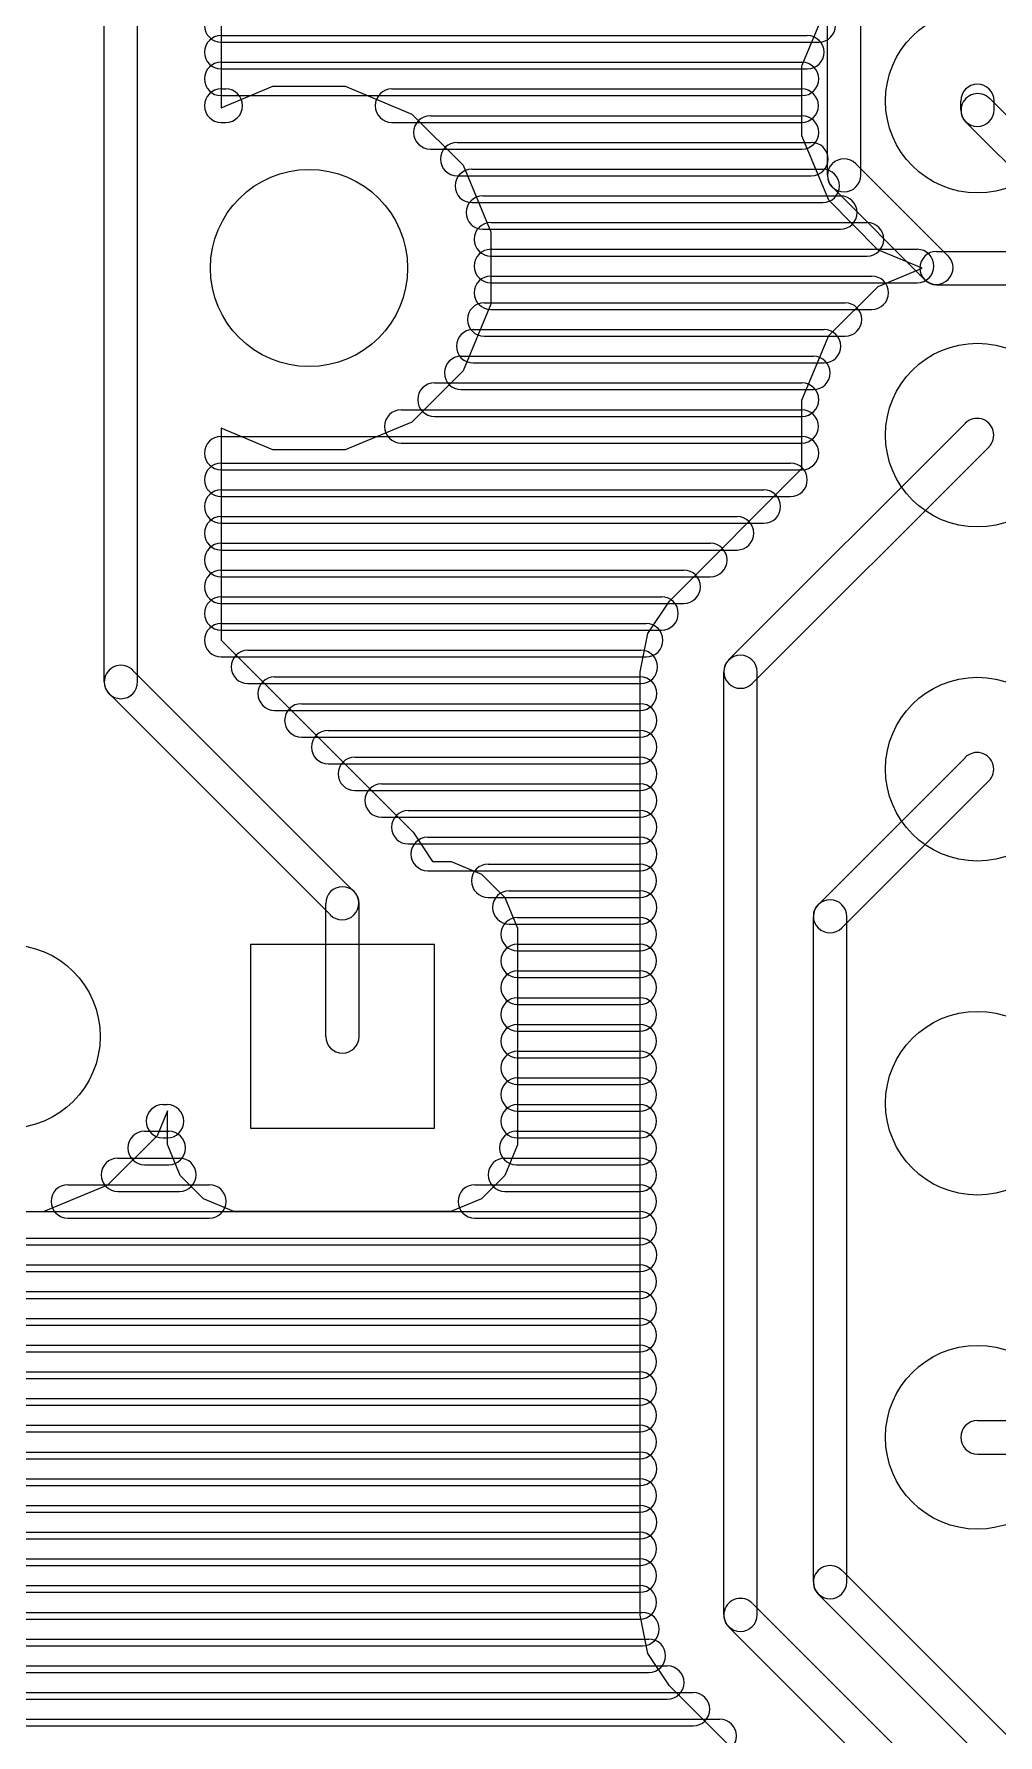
# Model space of a CAD drawing. Extents: x 4625 to 28175, y 45595 to 78045.
# Drawn here: x 13477 to 16362, y 62179 to 67270 of the extents above; entities that cross this region are included whole.
import ezdxf

# ---------------------------------------------------------------- set-up
doc = ezdxf.new("R2010")
doc.units = 0
doc.layers.add('BLACK', color=1, linetype='CONTINUOUS')

msp = doc.modelspace()

# ---------------------------------------------------------------- linework, layer by layer
at = {"layer": 'BLACK'}
for p, q in [((13687, 65331), (13687, 70253)), ((13787, 65331), (13787, 70253)), ((14037, 70129), (14037, 67050)), ((15851, 66848), (15851, 67570)), ((15951, 66848), (15951, 67570)), ((15775, 67175), (15855, 67368)), ((14037, 67266), (15791, 67266)), ((14037, 67266), (15791, 67266)), ((14037, 67266), (15791, 67266)), ((14037, 67246), (15825, 67246)), ((14037, 67246), (15825, 67246)), ((14037, 67246), (15825, 67246)), ((14037, 67186), (15775, 67186)), ((14037, 67186), (15775, 67186)), ((14037, 67186), (15775, 67186)), ((14037, 67166), (15791, 67166)), ((14037, 67166), (15791, 67166)), ((14037, 67166), (15791, 67166)), ((15775, 66966), (15775, 67175)), ((14037, 67050), (14192, 67114)), ((14037, 67106), (14051, 67106)), ((14037, 67106), (14051, 67106)), ((14037, 67106), (14051, 67106)), ((14192, 67114), (14408, 67114)), ((14408, 67114), (14608, 67031)), ((14548, 67106), (15774, 67106)), ((14548, 67106), (15774, 67106)), ((14548, 67106), (15774, 67106)), ((14037, 67086), (15775, 67086)), ((14037, 67086), (15775, 67086)), ((14037, 67086), (15775, 67086)), ((16250, 67044), (16250, 67070)), ((17435, 65979), (16336, 67078)), ((16350, 67044), (16350, 67070)), ((14037, 67006), (14051, 67006)), ((14037, 67006), (14051, 67006)), ((14037, 67006), (14051, 67006)), ((14548, 67006), (15774, 67006)), ((14548, 67006), (15774, 67006)), ((14548, 67006), (15774, 67006)), ((14608, 67031), (14761, 66878)), ((14663, 67026), (15775, 67026)), ((14663, 67026), (15775, 67026)), ((14663, 67026), (15775, 67026)), ((17364, 65908), (16265, 67007)), ((15855, 66773), (15775, 66966)), ((14663, 66926), (15775, 66926)), ((14663, 66926), (15775, 66926)), ((14663, 66926), (15775, 66926)), ((14743, 66946), (15803, 66946)), ((14743, 66946), (15803, 66946)), ((14743, 66946), (15803, 66946)), ((14761, 66878), (14844, 66678)), ((14787, 66866), (15837, 66866)), ((14787, 66866), (15837, 66866)), ((14787, 66866), (15837, 66866)), ((15936, 66882), (16212, 66606)), ((14743, 66846), (15803, 66846)), ((14743, 66846), (15803, 66846)), ((14743, 66846), (15803, 66846)), ((15866, 66812), (16142, 66536)), ((14787, 66766), (15837, 66766)), ((14787, 66766), (15837, 66766)), ((14787, 66766), (15837, 66766)), ((14820, 66786), (15890, 66786)), ((14820, 66786), (15890, 66786)), ((14820, 66786), (15890, 66786)), ((16002, 66625), (15855, 66773)), ((14844, 66706), (15970, 66706)), ((14844, 66706), (15970, 66706)), ((14844, 66706), (15970, 66706)), ((14820, 66686), (15890, 66686)), ((14820, 66686), (15890, 66686)), ((14820, 66686), (15890, 66686)), ((14844, 66678), (14844, 66462)), ((14844, 66626), (16120, 66626)), ((14844, 66626), (16120, 66626)), ((14844, 66626), (16120, 66626)), ((14844, 66606), (15970, 66606)), ((14844, 66606), (15970, 66606)), ((14844, 66606), (15970, 66606)), ((16135, 66570), (16002, 66625)), ((16178, 66620), (16526, 66620)), ((14844, 66546), (15984, 66546)), ((14844, 66546), (15984, 66546)), ((14844, 66546), (15984, 66546)), ((16003, 66515), (16135, 66570)), ((14844, 66526), (16120, 66526)), ((14844, 66526), (16120, 66526)), ((14844, 66526), (16120, 66526)), ((15855, 66368), (16003, 66515)), ((16178, 66520), (16526, 66520)), ((14844, 66462), (14761, 66262)), ((14824, 66466), (15904, 66466)), ((14824, 66466), (15904, 66466)), ((14824, 66466), (15904, 66466)), ((14844, 66446), (15984, 66446)), ((14844, 66446), (15984, 66446)), ((14844, 66446), (15984, 66446)), ((14791, 66386), (15841, 66386)), ((14791, 66386), (15841, 66386)), ((14791, 66386), (15841, 66386)), ((14824, 66366), (15904, 66366)), ((14824, 66366), (15904, 66366)), ((14824, 66366), (15904, 66366)), ((15775, 66175), (15855, 66368)), ((14755, 66306), (15809, 66306)), ((14755, 66306), (15809, 66306)), ((14755, 66306), (15809, 66306)), ((14761, 66262), (14608, 66109)), ((14791, 66286), (15841, 66286)), ((14791, 66286), (15841, 66286)), ((14791, 66286), (15841, 66286)), ((14675, 66226), (15775, 66226)), ((14675, 66226), (15775, 66226)), ((14675, 66226), (15775, 66226)), ((14755, 66206), (15809, 66206)), ((14755, 66206), (15809, 66206)), ((14755, 66206), (15809, 66206)), ((14576, 66146), (15774, 66146)), ((14576, 66146), (15774, 66146)), ((14576, 66146), (15774, 66146)), ((15775, 65970), (15775, 66175)), ((14192, 66026), (14037, 66091)), ((14037, 66091), (14037, 65456)), ((14608, 66109), (14408, 66026)), ((14675, 66126), (15775, 66126)), ((14675, 66126), (15775, 66126)), ((14675, 66126), (15775, 66126)), ((15555, 65397), (16264, 66106)), ((14037, 66066), (15775, 66066)), ((14037, 66066), (15775, 66066)), ((14037, 66066), (15775, 66066)), ((14576, 66046), (15774, 66046)), ((14576, 66046), (15774, 66046)), ((14576, 66046), (15774, 66046)), ((14037, 65986), (15741, 65986)), ((14037, 65986), (15741, 65986)), ((14037, 65986), (15741, 65986)), ((14408, 66026), (14192, 66026)), ((15626, 65326), (16335, 66035)), ((14037, 65966), (15775, 65966)), ((14037, 65966), (15775, 65966)), ((14037, 65966), (15775, 65966)), ((15379, 65573), (15775, 65970)), ((14037, 65906), (15661, 65906)), ((14037, 65906), (15661, 65906)), ((14037, 65906), (15661, 65906)), ((14037, 65886), (15741, 65886)), ((14037, 65886), (15741, 65886)), ((14037, 65886), (15741, 65886)), ((14037, 65826), (15581, 65826)), ((14037, 65826), (15581, 65826)), ((14037, 65826), (15581, 65826)), ((14037, 65806), (15661, 65806)), ((14037, 65806), (15661, 65806)), ((14037, 65806), (15661, 65806)), ((14037, 65746), (15501, 65746)), ((14037, 65746), (15501, 65746)), ((14037, 65746), (15501, 65746)), ((14037, 65726), (15581, 65726)), ((14037, 65726), (15581, 65726)), ((14037, 65726), (15581, 65726)), ((14037, 65666), (15421, 65666)), ((14037, 65666), (15421, 65666)), ((14037, 65666), (15421, 65666)), ((14037, 65646), (15501, 65646)), ((14037, 65646), (15501, 65646)), ((14037, 65646), (15501, 65646)), ((14037, 65586), (15355, 65586)), ((14037, 65586), (15355, 65586)), ((14037, 65586), (15355, 65586)), ((14037, 65566), (15421, 65566)), ((14037, 65566), (15421, 65566)), ((14037, 65566), (15421, 65566)), ((15314, 65476), (15379, 65573)), ((14037, 65506), (15309, 65506)), ((14037, 65506), (15309, 65506)), ((14037, 65506), (15309, 65506)), ((14037, 65486), (15355, 65486)), ((14037, 65486), (15355, 65486)), ((14037, 65486), (15355, 65486)), ((14037, 65456), (14612, 64881)), ((14117, 65426), (15293, 65426)), ((14117, 65426), (15293, 65426)), ((14117, 65426), (15293, 65426)), ((15291, 65361), (15314, 65476)), ((14037, 65406), (15309, 65406)), ((14037, 65406), (15309, 65406)), ((14037, 65406), (15309, 65406)), ((14434, 64704), (13772, 65366)), ((14117, 65326), (15293, 65326)), ((14117, 65326), (15293, 65326)), ((14117, 65326), (15293, 65326)), ((14197, 65346), (15291, 65346)), ((14197, 65346), (15291, 65346)), ((14197, 65346), (15291, 65346)), ((15291, 62538), (15291, 65361)), ((15541, 62539), (15541, 65361)), ((15641, 62539), (15641, 65361)), ((14364, 64634), (13702, 65296)), ((14197, 65246), (15291, 65246)), ((14197, 65246), (15291, 65246)), ((14197, 65246), (15291, 65246)), ((14277, 65266), (15291, 65266)), ((14277, 65266), (15291, 65266)), ((14277, 65266), (15291, 65266)), ((14357, 65186), (15291, 65186)), ((14357, 65186), (15291, 65186)), ((14357, 65186), (15291, 65186)), ((14277, 65166), (15291, 65166)), ((14277, 65166), (15291, 65166)), ((14277, 65166), (15291, 65166)), ((14357, 65086), (15291, 65086)), ((14357, 65086), (15291, 65086)), ((14357, 65086), (15291, 65086)), ((14437, 65106), (15291, 65106)), ((14437, 65106), (15291, 65106)), ((14437, 65106), (15291, 65106)), ((15824, 64665), (16264, 65105)), ((14517, 65026), (15291, 65026)), ((14517, 65026), (15291, 65026)), ((14517, 65026), (15291, 65026)), ((15894, 64595), (16334, 65035)), ((14437, 65006), (15291, 65006)), ((14437, 65006), (15291, 65006)), ((14437, 65006), (15291, 65006)), ((14517, 64926), (15291, 64926)), ((14517, 64926), (15291, 64926)), ((14517, 64926), (15291, 64926)), ((14597, 64946), (15291, 64946)), ((14597, 64946), (15291, 64946)), ((14597, 64946), (15291, 64946)), ((14612, 64881), (14669, 64794)), ((14655, 64866), (15291, 64866)), ((14655, 64866), (15291, 64866)), ((14655, 64866), (15291, 64866)), ((14597, 64846), (15291, 64846)), ((14597, 64846), (15291, 64846)), ((14597, 64846), (15291, 64846)), ((14655, 64766), (15291, 64766)), ((14655, 64766), (15291, 64766)), ((14655, 64766), (15291, 64766)), ((14669, 64794), (14725, 64794)), ((14725, 64794), (14816, 64756)), ((14836, 64786), (15290, 64786)), ((14836, 64786), (15290, 64786)), ((14836, 64786), (15290, 64786)), ((14816, 64756), (14886, 64686)), ((14350, 64270), (14350, 64668)), ((14450, 64270), (14450, 64668)), ((14836, 64686), (15290, 64686)), ((14836, 64686), (15290, 64686)), ((14836, 64686), (15290, 64686)), ((14886, 64686), (14924, 64594)), ((14899, 64706), (15291, 64706)), ((14899, 64706), (15291, 64706)), ((14899, 64706), (15291, 64706)), ((14924, 64626), (15290, 64626)), ((14924, 64626), (15290, 64626)), ((14924, 64626), (15290, 64626)), ((15809, 62637), (15809, 64629)), ((15909, 62637), (15909, 64629)), ((14899, 64606), (15291, 64606)), ((14899, 64606), (15291, 64606)), ((14899, 64606), (15291, 64606)), ((14924, 64594), (14924, 63945)), ((14675, 64545), (14125, 64545)), ((14125, 64545), (14125, 63995)), ((14675, 63995), (14675, 64545)), ((14924, 64546), (15290, 64546)), ((14924, 64546), (15290, 64546)), ((14924, 64546), (15290, 64546)), ((14924, 64526), (15290, 64526)), ((14924, 64526), (15290, 64526)), ((14924, 64526), (15290, 64526)), ((14924, 64466), (15290, 64466)), ((14924, 64466), (15290, 64466)), ((14924, 64466), (15290, 64466)), ((14924, 64446), (15290, 64446)), ((14924, 64446), (15290, 64446)), ((14924, 64446), (15290, 64446)), ((14924, 64386), (15290, 64386)), ((14924, 64386), (15290, 64386)), ((14924, 64386), (15290, 64386)), ((14924, 64366), (15290, 64366)), ((14924, 64366), (15290, 64366)), ((14924, 64366), (15290, 64366)), ((14924, 64306), (15290, 64306)), ((14924, 64306), (15290, 64306)), ((14924, 64306), (15290, 64306)), ((14924, 64286), (15290, 64286)), ((14924, 64286), (15290, 64286)), ((14924, 64286), (15290, 64286)), ((14924, 64226), (15290, 64226)), ((14924, 64226), (15290, 64226)), ((14924, 64226), (15290, 64226)), ((14924, 64206), (15290, 64206)), ((14924, 64206), (15290, 64206)), ((14924, 64206), (15290, 64206)), ((14924, 64146), (15290, 64146)), ((14924, 64146), (15290, 64146)), ((14924, 64146), (15290, 64146)), ((14924, 64126), (15290, 64126)), ((14924, 64126), (15290, 64126)), ((14924, 64126), (15290, 64126)), ((13863, 64066), (13875, 64066)), ((13863, 64066), (13875, 64066)), ((13863, 64066), (13875, 64066)), ((14924, 64066), (15290, 64066)), ((14924, 64066), (15290, 64066)), ((14924, 64066), (15290, 64066)), ((13876, 64047), (13845, 63972)), ((13876, 63946), (13876, 64047)), ((14924, 64046), (15290, 64046)), ((14924, 64046), (15290, 64046)), ((14924, 64046), (15290, 64046)), ((13845, 63972), (13697, 63825)), ((13808, 63986), (13880, 63986)), ((13808, 63986), (13880, 63986)), ((13808, 63986), (13880, 63986)), ((13863, 63966), (13875, 63966)), ((13863, 63966), (13875, 63966)), ((13863, 63966), (13875, 63966)), ((14125, 63995), (14675, 63995)), ((14920, 63986), (15290, 63986)), ((14920, 63986), (15290, 63986)), ((14920, 63986), (15290, 63986)), ((14924, 63966), (15290, 63966)), ((14924, 63966), (15290, 63966)), ((14924, 63966), (15290, 63966)), ((13728, 63906), (13912, 63906)), ((13728, 63906), (13912, 63906)), ((13728, 63906), (13912, 63906)), ((13914, 63854), (13876, 63946)), ((14924, 63945), (14886, 63854)), ((14886, 63906), (15290, 63906)), ((14886, 63906), (15290, 63906)), ((14886, 63906), (15290, 63906)), ((13808, 63886), (13880, 63886)), ((13808, 63886), (13880, 63886)), ((13808, 63886), (13880, 63886)), ((13984, 63784), (13914, 63854)), ((14886, 63854), (14816, 63784)), ((14920, 63886), (15290, 63886)), ((14920, 63886), (15290, 63886)), ((14920, 63886), (15290, 63886)), ((13697, 63825), (13504, 63745)), ((13578, 63826), (14002, 63826)), ((13578, 63826), (14002, 63826)), ((13578, 63826), (14002, 63826)), ((13728, 63806), (13912, 63806)), ((13728, 63806), (13912, 63806)), ((13728, 63806), (13912, 63806)), ((14796, 63826), (15290, 63826)), ((14796, 63826), (15290, 63826)), ((14796, 63826), (15290, 63826)), ((14886, 63806), (15290, 63806)), ((14886, 63806), (15290, 63806)), ((14886, 63806), (15290, 63806)), ((8802, 63746), (15290, 63746)), ((8802, 63746), (15290, 63746)), ((8802, 63746), (15290, 63746)), ((14075, 63746), (13984, 63784)), ((14724, 63746), (14075, 63746)), ((14816, 63784), (14724, 63746)), ((13504, 63745), (13295, 63745)), ((13578, 63726), (14002, 63726)), ((13578, 63726), (14002, 63726)), ((13578, 63726), (14002, 63726)), ((14796, 63726), (15290, 63726)), ((14796, 63726), (15290, 63726)), ((14796, 63726), (15290, 63726)), ((8802, 63646), (15290, 63646)), ((8802, 63646), (15290, 63646)), ((8802, 63646), (15290, 63646)), ((8835, 63666), (15291, 63666)), ((8835, 63666), (15291, 63666)), ((8835, 63666), (15291, 63666)), ((8835, 63566), (15291, 63566)), ((8835, 63566), (15291, 63566)), ((8835, 63566), (15291, 63566)), ((8850, 63586), (15290, 63586)), ((8850, 63586), (15290, 63586)), ((8850, 63586), (15290, 63586)), ((8850, 63506), (15290, 63506)), ((8850, 63506), (15290, 63506)), ((8850, 63506), (15290, 63506)), ((8850, 63486), (15290, 63486)), ((8850, 63486), (15290, 63486)), ((8850, 63486), (15290, 63486)), ((8850, 63426), (15290, 63426)), ((8850, 63426), (15290, 63426)), ((8850, 63426), (15290, 63426)), ((8850, 63406), (15290, 63406)), ((8850, 63406), (15290, 63406)), ((8850, 63406), (15290, 63406)), ((8850, 63346), (15290, 63346)), ((8850, 63346), (15290, 63346)), ((8850, 63346), (15290, 63346)), ((8850, 63326), (15290, 63326)), ((8850, 63326), (15290, 63326)), ((8850, 63326), (15290, 63326)), ((8850, 63266), (15290, 63266)), ((8850, 63266), (15290, 63266)), ((8850, 63266), (15290, 63266)), ((8850, 63246), (15290, 63246)), ((8850, 63246), (15290, 63246)), ((8850, 63246), (15290, 63246)), ((8840, 63186), (15290, 63186)), ((8840, 63186), (15290, 63186)), ((8840, 63186), (15290, 63186)), ((8850, 63166), (15290, 63166)), ((8850, 63166), (15290, 63166)), ((8850, 63166), (15290, 63166)), ((8806, 63106), (15290, 63106)), ((8806, 63106), (15290, 63106)), ((8806, 63106), (15290, 63106)), ((8840, 63086), (15290, 63086)), ((8840, 63086), (15290, 63086)), ((8840, 63086), (15290, 63086)), ((16300, 63120), (17300, 63120)), ((8773, 63026), (15291, 63026)), ((8773, 63026), (15291, 63026)), ((8773, 63026), (15291, 63026)), ((8806, 63006), (15290, 63006)), ((8806, 63006), (15290, 63006)), ((8806, 63006), (15290, 63006)), ((16300, 63020), (17300, 63020)), ((8740, 62946), (15290, 62946)), ((8740, 62946), (15290, 62946)), ((8740, 62946), (15290, 62946)), ((8773, 62926), (15291, 62926)), ((8773, 62926), (15291, 62926)), ((8773, 62926), (15291, 62926)), ((8707, 62866), (15291, 62866)), ((8707, 62866), (15291, 62866)), ((8707, 62866), (15291, 62866)), ((8740, 62846), (15290, 62846)), ((8740, 62846), (15290, 62846)), ((8740, 62846), (15290, 62846)), ((8650, 62786), (15290, 62786)), ((8650, 62786), (15290, 62786)), ((8650, 62786), (15290, 62786)), ((8707, 62766), (15291, 62766)), ((8707, 62766), (15291, 62766)), ((8707, 62766), (15291, 62766)), ((8570, 62706), (15290, 62706)), ((8570, 62706), (15290, 62706)), ((8570, 62706), (15290, 62706)), ((8650, 62686), (15290, 62686)), ((8650, 62686), (15290, 62686)), ((8650, 62686), (15290, 62686)), ((8490, 62626), (15290, 62626)), ((8490, 62626), (15290, 62626)), ((8490, 62626), (15290, 62626)), ((16554, 62012), (15895, 62671)), ((8570, 62606), (15290, 62606)), ((8570, 62606), (15290, 62606)), ((8570, 62606), (15290, 62606)), ((16483, 61941), (15824, 62600)), ((8410, 62546), (15298, 62546)), ((8410, 62546), (15298, 62546)), ((8410, 62546), (15298, 62546)), ((8490, 62526), (15290, 62526)), ((8490, 62526), (15290, 62526)), ((8490, 62526), (15290, 62526)), ((15314, 62423), (15291, 62538)), ((16294, 61906), (15627, 62573)), ((16223, 61835), (15556, 62502)), ((8239, 62466), (15317, 62466)), ((8239, 62466), (15317, 62466)), ((8239, 62466), (15317, 62466)), ((8410, 62446), (15298, 62446)), ((8410, 62446), (15298, 62446)), ((8410, 62446), (15298, 62446)), ((15379, 62326), (15314, 62423)), ((8046, 62386), (15372, 62386)), ((8046, 62386), (15372, 62386)), ((8046, 62386), (15372, 62386)), ((8239, 62366), (15317, 62366)), ((8239, 62366), (15317, 62366)), ((8239, 62366), (15317, 62366)), ((15959, 61746), (15379, 62326)), ((6451, 62306), (15449, 62306)), ((6451, 62306), (15449, 62306)), ((6451, 62306), (15449, 62306)), ((8046, 62286), (15372, 62286)), ((8046, 62286), (15372, 62286)), ((8046, 62286), (15372, 62286)), ((6397, 62226), (15529, 62226)), ((6397, 62226), (15529, 62226)), ((6397, 62226), (15529, 62226)), ((6451, 62206), (15449, 62206)), ((6451, 62206), (15449, 62206)), ((6451, 62206), (15449, 62206))]:
    msp.add_line(p, q, dxfattribs=at)
for centre, radius in [((16300, 67070), 275), ((14300, 66570), 295), ((16300, 66070), 275), ((16300, 65070), 275), ((13400, 64270), 275), ((16300, 64070), 275), ((16300, 63070), 275)]:
    msp.add_circle(centre, radius, dxfattribs=at)
for centre, start, end in [((14037, 67296), 90, 270), ((14037, 67296), 90, 270), ((14037, 67296), 90, 270), ((15825, 67296), 270, 450), ((15825, 67296), 270, 450), ((15825, 67296), 270, 450), ((14037, 67216), 90, 270), ((14037, 67216), 90, 270), ((14037, 67216), 90, 270), ((15791, 67216), 270, 450), ((15791, 67216), 270, 450), ((15791, 67216), 270, 450), ((14037, 67136), 90, 270), ((14037, 67136), 90, 270), ((14037, 67136), 90, 270), ((15775, 67136), 270, 450), ((15775, 67136), 270, 450), ((15775, 67136), 270, 450), ((14037, 67056), 90, 270), ((14037, 67056), 90, 270), ((14037, 67056), 90, 270), ((14051, 67056), 270, 450), ((14051, 67056), 270, 450), ((14051, 67056), 270, 450), ((14548, 67056), 90, 270), ((14548, 67056), 90, 270), ((14548, 67056), 90, 270), ((15774, 67056), 270, 450), ((15774, 67056), 270, 450), ((15774, 67056), 270, 450), ((16300, 67070), 360, 540), ((16301, 67042), 405, 585), ((14663, 66976), 90, 270), ((14663, 66976), 90, 270), ((14663, 66976), 90, 270), ((15775, 66976), 270, 450), ((15775, 66976), 270, 450), ((15775, 66976), 270, 450), ((16300, 67044), 180, 360), ((14743, 66896), 90, 270), ((14743, 66896), 90, 270), ((14743, 66896), 90, 270), ((15803, 66896), 270, 450), ((15803, 66896), 270, 450), ((15803, 66896), 270, 450), ((14787, 66816), 90, 270), ((14787, 66816), 90, 270), ((14787, 66816), 90, 270), ((15837, 66816), 270, 450), ((15837, 66816), 270, 450), ((15837, 66816), 270, 450), ((15901, 66847), 45, 225), ((15901, 66848), 180, 360), ((14820, 66736), 90, 270), ((14820, 66736), 90, 270), ((14820, 66736), 90, 270), ((15890, 66736), 270, 450), ((15890, 66736), 270, 450), ((15890, 66736), 270, 450), ((14844, 66656), 90, 270), ((14844, 66656), 90, 270), ((14844, 66656), 90, 270), ((15970, 66656), 270, 450), ((15970, 66656), 270, 450), ((15970, 66656), 270, 450), ((14844, 66576), 90, 270), ((14844, 66576), 90, 270), ((14844, 66576), 90, 270), ((16120, 66576), 270, 450), ((16120, 66576), 270, 450), ((16120, 66576), 270, 450), ((16178, 66570), 90, 270), ((16177, 66571), 225, 405), ((14844, 66496), 90, 270), ((14844, 66496), 90, 270), ((14844, 66496), 90, 270), ((15984, 66496), 270, 450), ((15984, 66496), 270, 450), ((15984, 66496), 270, 450), ((14824, 66416), 90, 270), ((14824, 66416), 90, 270), ((14824, 66416), 90, 270), ((15904, 66416), 270, 450), ((15904, 66416), 270, 450), ((15904, 66416), 270, 450), ((14791, 66336), 90, 270), ((14791, 66336), 90, 270), ((14791, 66336), 90, 270), ((15841, 66336), 270, 450), ((15841, 66336), 270, 450), ((15841, 66336), 270, 450), ((14755, 66256), 90, 270), ((14755, 66256), 90, 270), ((14755, 66256), 90, 270), ((15809, 66256), 270, 450), ((15809, 66256), 270, 450), ((15809, 66256), 270, 450), ((14675, 66176), 90, 270), ((14675, 66176), 90, 270), ((14675, 66176), 90, 270), ((15775, 66176), 270, 450), ((15775, 66176), 270, 450), ((15775, 66176), 270, 450), ((14576, 66096), 90, 270), ((14576, 66096), 90, 270), ((14576, 66096), 90, 270), ((15774, 66096), 270, 450), ((15774, 66096), 270, 450), ((15774, 66096), 270, 450), ((16299, 66070), 315, 495), ((14037, 66016), 90, 270), ((14037, 66016), 90, 270), ((14037, 66016), 90, 270), ((15775, 66016), 270, 450), ((15775, 66016), 270, 450), ((15775, 66016), 270, 450), ((14037, 65936), 90, 270), ((14037, 65936), 90, 270), ((14037, 65936), 90, 270), ((15741, 65936), 270, 450), ((15741, 65936), 270, 450), ((15741, 65936), 270, 450), ((14037, 65856), 90, 270), ((14037, 65856), 90, 270), ((14037, 65856), 90, 270), ((15661, 65856), 270, 450), ((15661, 65856), 270, 450), ((15661, 65856), 270, 450), ((14037, 65776), 90, 270), ((14037, 65776), 90, 270), ((14037, 65776), 90, 270), ((15581, 65776), 270, 450), ((15581, 65776), 270, 450), ((15581, 65776), 270, 450), ((14037, 65696), 90, 270), ((14037, 65696), 90, 270), ((14037, 65696), 90, 270), ((15501, 65696), 270, 450), ((15501, 65696), 270, 450), ((15501, 65696), 270, 450), ((14037, 65616), 90, 270), ((14037, 65616), 90, 270), ((14037, 65616), 90, 270), ((15421, 65616), 270, 450), ((15421, 65616), 270, 450), ((15421, 65616), 270, 450), ((14037, 65536), 90, 270), ((14037, 65536), 90, 270), ((14037, 65536), 90, 270), ((15355, 65536), 270, 450), ((15355, 65536), 270, 450), ((15355, 65536), 270, 450), ((14037, 65456), 90, 270), ((14037, 65456), 90, 270), ((14037, 65456), 90, 270), ((15309, 65456), 270, 450), ((15309, 65456), 270, 450), ((15309, 65456), 270, 450), ((14117, 65376), 90, 270), ((14117, 65376), 90, 270), ((14117, 65376), 90, 270), ((15293, 65376), 270, 450), ((15293, 65376), 270, 450), ((15293, 65376), 270, 450), ((13737, 65331), 405, 585), ((15591, 65361), 360, 540), ((15591, 65362), 135, 315), ((13737, 65331), 180, 360), ((14197, 65296), 90, 270), ((14197, 65296), 90, 270), ((14197, 65296), 90, 270), ((15291, 65296), 270, 450), ((15291, 65296), 270, 450), ((15291, 65296), 270, 450), ((14277, 65216), 90, 270), ((14277, 65216), 90, 270), ((14277, 65216), 90, 270), ((15291, 65216), 270, 450), ((15291, 65216), 270, 450), ((15291, 65216), 270, 450), ((14357, 65136), 90, 270), ((14357, 65136), 90, 270), ((14357, 65136), 90, 270), ((15291, 65136), 270, 450), ((15291, 65136), 270, 450), ((15291, 65136), 270, 450), ((14437, 65056), 90, 270), ((14437, 65056), 90, 270), ((14437, 65056), 90, 270), ((15291, 65056), 270, 450), ((15291, 65056), 270, 450), ((15291, 65056), 270, 450), ((16299, 65070), 315, 495), ((14517, 64976), 90, 270), ((14517, 64976), 90, 270), ((14517, 64976), 90, 270), ((15291, 64976), 270, 450), ((15291, 64976), 270, 450), ((15291, 64976), 270, 450), ((14597, 64896), 90, 270), ((14597, 64896), 90, 270), ((14597, 64896), 90, 270), ((15291, 64896), 270, 450), ((15291, 64896), 270, 450), ((15291, 64896), 270, 450), ((14655, 64816), 90, 270), ((14655, 64816), 90, 270), ((14655, 64816), 90, 270), ((15291, 64816), 270, 450), ((15291, 64816), 270, 450), ((15291, 64816), 270, 450), ((14836, 64736), 90, 270), ((14836, 64736), 90, 270), ((14836, 64736), 90, 270), ((15290, 64736), 270, 450), ((15290, 64736), 270, 450), ((15290, 64736), 270, 450), ((14400, 64668), 360, 540), ((14399, 64669), 225, 405), ((14899, 64656), 90, 270), ((14899, 64656), 90, 270), ((14899, 64656), 90, 270), ((15291, 64656), 270, 450), ((15291, 64656), 270, 450), ((15291, 64656), 270, 450), ((15859, 64629), 360, 540), ((15859, 64630), 135, 315), ((14924, 64576), 90, 270), ((14924, 64576), 90, 270), ((14924, 64576), 90, 270), ((15290, 64576), 270, 450), ((15290, 64576), 270, 450), ((15290, 64576), 270, 450), ((14924, 64496), 90, 270), ((14924, 64496), 90, 270), ((14924, 64496), 90, 270), ((15290, 64496), 270, 450), ((15290, 64496), 270, 450), ((15290, 64496), 270, 450), ((14924, 64416), 90, 270), ((14924, 64416), 90, 270), ((14924, 64416), 90, 270), ((15290, 64416), 270, 450), ((15290, 64416), 270, 450), ((15290, 64416), 270, 450), ((14924, 64336), 90, 270), ((14924, 64336), 90, 270), ((14924, 64336), 90, 270), ((15290, 64336), 270, 450), ((15290, 64336), 270, 450), ((15290, 64336), 270, 450), ((14924, 64256), 90, 270), ((14924, 64256), 90, 270), ((14924, 64256), 90, 270), ((15290, 64256), 270, 450), ((15290, 64256), 270, 450), ((15290, 64256), 270, 450), ((14400, 64270), 180, 360), ((14924, 64176), 90, 270), ((14924, 64176), 90, 270), ((14924, 64176), 90, 270), ((15290, 64176), 270, 450), ((15290, 64176), 270, 450), ((15290, 64176), 270, 450), ((14924, 64096), 90, 270), ((14924, 64096), 90, 270), ((14924, 64096), 90, 270), ((15290, 64096), 270, 450), ((15290, 64096), 270, 450), ((15290, 64096), 270, 450), ((13863, 64016), 90, 270), ((13863, 64016), 90, 270), ((13863, 64016), 90, 270), ((13875, 64016), 270, 450), ((13875, 64016), 270, 450), ((13875, 64016), 270, 450), ((14924, 64016), 90, 270), ((14924, 64016), 90, 270), ((14924, 64016), 90, 270), ((15290, 64016), 270, 450), ((15290, 64016), 270, 450), ((15290, 64016), 270, 450), ((13808, 63936), 90, 270), ((13808, 63936), 90, 270), ((13808, 63936), 90, 270), ((13880, 63936), 270, 450), ((13880, 63936), 270, 450), ((13880, 63936), 270, 450), ((14920, 63936), 90, 270), ((14920, 63936), 90, 270), ((14920, 63936), 90, 270), ((15290, 63936), 270, 450), ((15290, 63936), 270, 450), ((15290, 63936), 270, 450), ((13728, 63856), 90, 270), ((13728, 63856), 90, 270), ((13728, 63856), 90, 270), ((13912, 63856), 270, 450), ((13912, 63856), 270, 450), ((13912, 63856), 270, 450), ((14886, 63856), 90, 270), ((14886, 63856), 90, 270), ((14886, 63856), 90, 270), ((15290, 63856), 270, 450), ((15290, 63856), 270, 450), ((15290, 63856), 270, 450), ((13578, 63776), 90, 270), ((13578, 63776), 90, 270), ((13578, 63776), 90, 270), ((14002, 63776), 270, 450), ((14002, 63776), 270, 450), ((14002, 63776), 270, 450), ((14796, 63776), 90, 270), ((14796, 63776), 90, 270), ((14796, 63776), 90, 270), ((15290, 63776), 270, 450), ((15290, 63776), 270, 450), ((15290, 63776), 270, 450), ((15290, 63696), 270, 450), ((15290, 63696), 270, 450), ((15290, 63696), 270, 450), ((15291, 63616), 270, 450), ((15291, 63616), 270, 450), ((15291, 63616), 270, 450), ((15290, 63536), 270, 450), ((15290, 63536), 270, 450), ((15290, 63536), 270, 450), ((15290, 63456), 270, 450), ((15290, 63456), 270, 450), ((15290, 63456), 270, 450), ((15290, 63376), 270, 450), ((15290, 63376), 270, 450), ((15290, 63376), 270, 450), ((15290, 63296), 270, 450), ((15290, 63296), 270, 450), ((15290, 63296), 270, 450), ((15290, 63216), 270, 450), ((15290, 63216), 270, 450), ((15290, 63216), 270, 450), ((15290, 63136), 270, 450), ((15290, 63136), 270, 450), ((15290, 63136), 270, 450), ((15290, 63056), 270, 450), ((15290, 63056), 270, 450), ((15290, 63056), 270, 450), ((16300, 63070), 90, 270), ((15291, 62976), 270, 450), ((15291, 62976), 270, 450), ((15291, 62976), 270, 450), ((15290, 62896), 270, 450), ((15290, 62896), 270, 450), ((15290, 62896), 270, 450), ((15291, 62816), 270, 450), ((15291, 62816), 270, 450), ((15291, 62816), 270, 450), ((15290, 62736), 270, 450), ((15290, 62736), 270, 450), ((15290, 62736), 270, 450), ((15290, 62656), 270, 450), ((15290, 62656), 270, 450), ((15290, 62656), 270, 450), ((15859, 62636), 405, 585), ((15290, 62576), 270, 450), ((15290, 62576), 270, 450), ((15290, 62576), 270, 450), ((15859, 62637), 180, 360), ((15591, 62538), 405, 585), ((15298, 62496), 270, 450), ((15298, 62496), 270, 450), ((15298, 62496), 270, 450), ((15591, 62539), 180, 360), ((15317, 62416), 270, 450), ((15317, 62416), 270, 450), ((15317, 62416), 270, 450), ((15372, 62336), 270, 450), ((15372, 62336), 270, 450), ((15372, 62336), 270, 450), ((15449, 62256), 270, 450), ((15449, 62256), 270, 450), ((15449, 62256), 270, 450), ((15529, 62176), 270, 450), ((15529, 62176), 270, 450), ((15529, 62176), 270, 450)]:
    msp.add_arc(centre, 50, start, end, dxfattribs=at)

doc.saveas('drawing.dxf')
